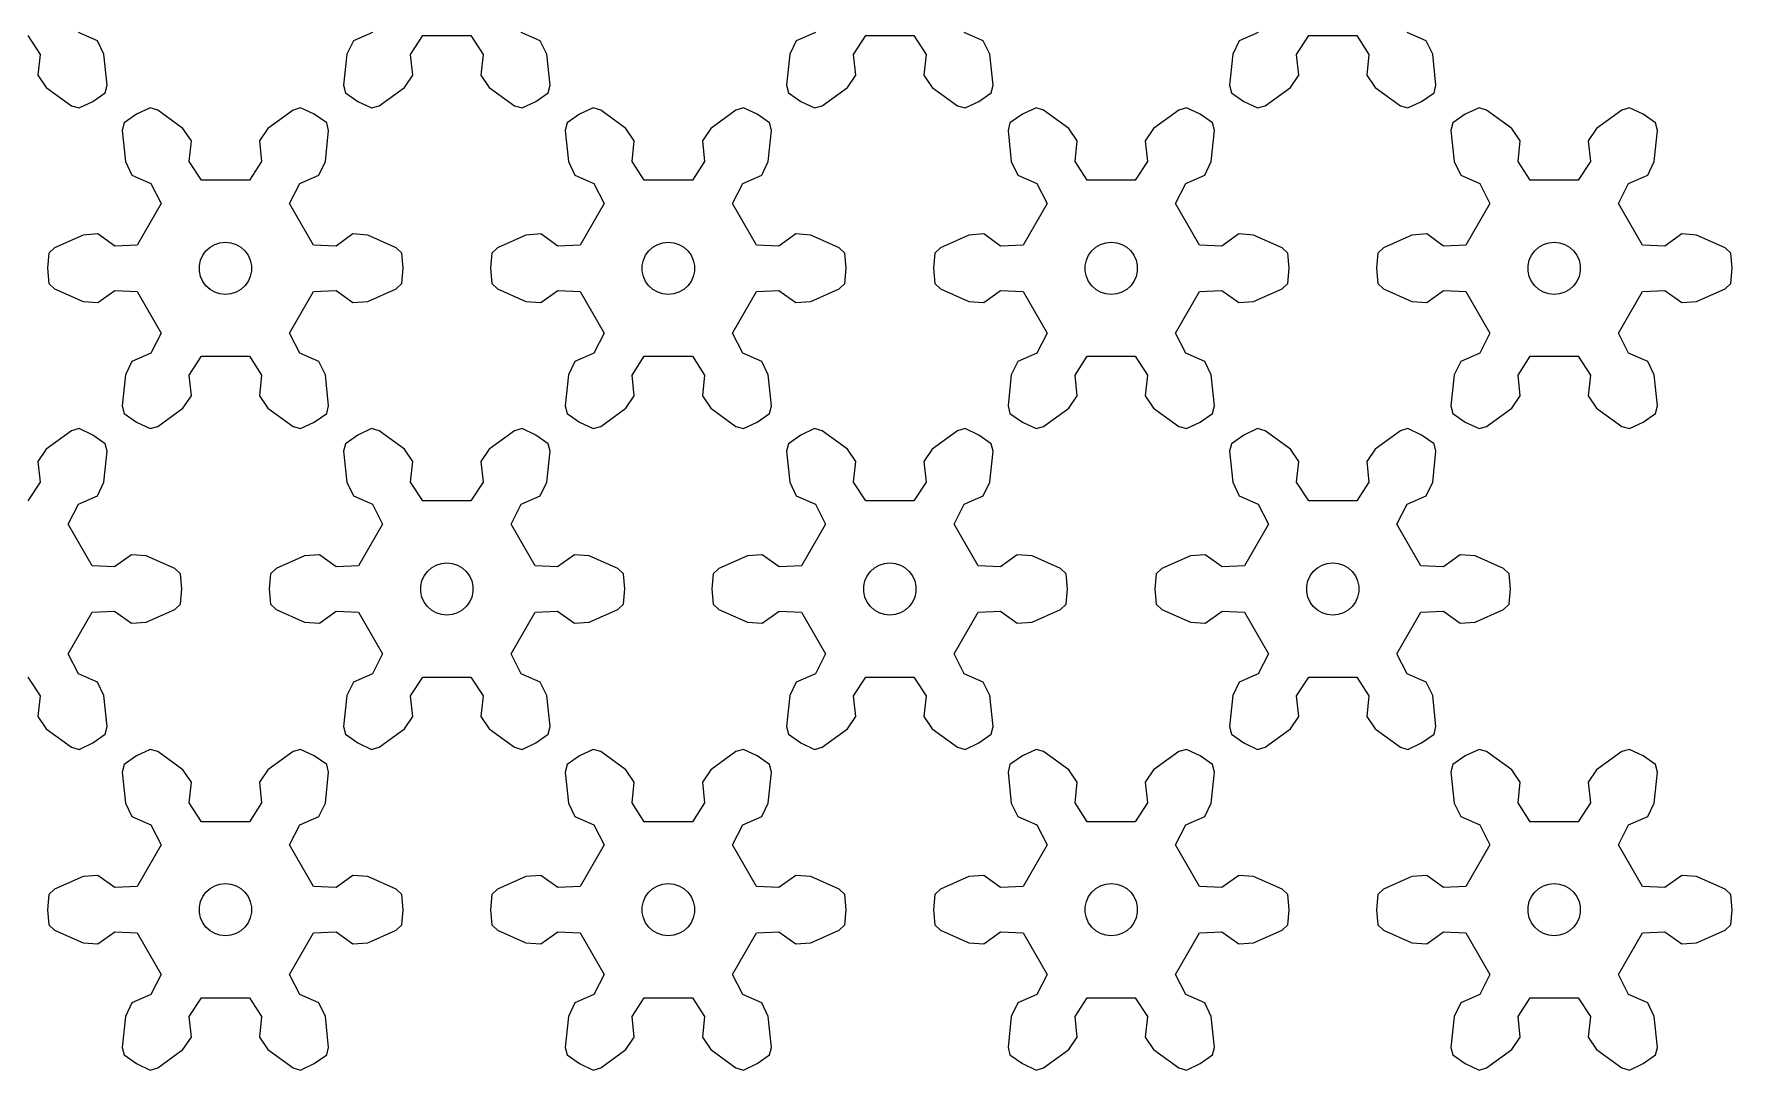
# Model space of a CAD drawing. Extents: x 0 to 198, y 0 to 239.
# Drawn here: x 100.7 to 198, y 0 to 59.4 of the extents above; entities that cross this region are included whole.
import ezdxf

# ---------------------------------------------------------------- set-up
doc = ezdxf.new("R2010")
doc.units = 0

msp = doc.modelspace()

# ---------------------------------------------------------------- linework, layer by layer
for p, q in [((104.342, 58.969), (103.252, 59.455)), ((120.095, 59.455), (119.005, 58.969)), ((129.713, 58.969), (128.624, 59.455)), ((145.467, 59.455), (144.377, 58.969)), ((155.085, 58.969), (153.995, 59.455)), ((170.838, 59.455), (169.749, 58.969)), ((180.457, 58.969), (179.367, 59.455)), ((100.363, 59.269), (101.061, 58.191)), ((104.715, 58.202), (104.342, 58.969)), ((119.005, 58.969), (118.632, 58.202)), ((122.285, 58.191), (122.983, 59.269)), ((122.983, 59.269), (125.735, 59.269)), ((125.735, 59.269), (126.433, 58.191)), ((130.087, 58.202), (129.713, 58.969)), ((144.377, 58.969), (144.004, 58.202)), ((147.657, 58.191), (148.355, 59.269)), ((148.355, 59.269), (151.107, 59.269)), ((151.107, 59.269), (151.805, 58.191)), ((155.458, 58.202), (155.085, 58.969)), ((169.749, 58.969), (169.375, 58.202)), ((173.029, 58.191), (173.727, 59.269)), ((173.727, 59.269), (176.479, 59.269)), ((176.479, 59.269), (177.177, 58.191)), ((180.83, 58.202), (180.457, 58.969)), ((101.061, 58.191), (100.938, 57.004)), ((104.9, 56.426), (104.715, 58.202)), ((118.632, 58.202), (118.447, 56.426)), ((122.409, 57.004), (122.285, 58.191)), ((126.433, 58.191), (126.309, 57.004)), ((130.271, 56.426), (130.087, 58.202)), ((144.004, 58.202), (143.819, 56.426)), ((147.781, 57.004), (147.657, 58.191)), ((151.805, 58.191), (151.681, 57.004)), ((155.643, 56.426), (155.458, 58.202)), ((169.375, 58.202), (169.191, 56.426)), ((173.153, 57.004), (173.029, 58.191)), ((177.177, 58.191), (177.053, 57.004)), ((181.015, 56.426), (180.83, 58.202)), ((100.938, 57.004), (101.415, 56.297)), ((104.79, 55.988), (104.9, 56.426)), ((118.447, 56.426), (118.556, 55.988)), ((121.931, 56.297), (122.409, 57.004)), ((126.309, 57.004), (126.787, 56.297)), ((130.162, 55.988), (130.271, 56.426)), ((143.819, 56.426), (143.928, 55.988)), ((147.303, 56.297), (147.781, 57.004)), ((151.681, 57.004), (152.159, 56.297)), ((155.534, 55.988), (155.643, 56.426)), ((169.191, 56.426), (169.3, 55.988)), ((172.675, 56.297), (173.153, 57.004)), ((177.053, 57.004), (177.531, 56.297)), ((180.906, 55.988), (181.015, 56.426)), ((101.415, 56.297), (102.861, 55.249)), ((103.295, 55.125), (104.08, 55.491)), ((104.08, 55.491), (104.79, 55.988)), ((118.556, 55.988), (119.266, 55.491)), ((119.266, 55.491), (120.051, 55.125)), ((120.485, 55.249), (121.931, 56.297)), ((126.787, 56.297), (128.233, 55.249)), ((128.667, 55.125), (129.452, 55.491)), ((129.452, 55.491), (130.162, 55.988)), ((143.928, 55.988), (144.638, 55.491)), ((144.638, 55.491), (145.423, 55.125)), ((145.857, 55.249), (147.303, 56.297)), ((152.159, 56.297), (153.605, 55.249)), ((154.039, 55.125), (154.824, 55.491)), ((154.824, 55.491), (155.534, 55.988)), ((169.3, 55.988), (170.01, 55.491)), ((170.01, 55.491), (170.795, 55.125)), ((171.229, 55.249), (172.675, 56.297)), ((177.531, 56.297), (178.977, 55.249)), ((179.411, 55.125), (180.196, 55.491)), ((180.196, 55.491), (180.906, 55.988)), ((102.861, 55.249), (103.295, 55.125)), ((106.58, 54.758), (105.871, 54.261)), ((107.366, 55.125), (106.58, 54.758)), ((107.8, 55.001), (107.366, 55.125)), ((109.245, 53.952), (107.8, 55.001)), ((115.547, 55.001), (114.101, 53.952)), ((115.981, 55.125), (115.547, 55.001)), ((116.766, 54.758), (115.981, 55.125)), ((117.476, 54.261), (116.766, 54.758)), ((120.051, 55.125), (120.485, 55.249)), ((128.233, 55.249), (128.667, 55.125)), ((131.952, 54.758), (131.242, 54.261)), ((132.737, 55.125), (131.952, 54.758)), ((133.171, 55.001), (132.737, 55.125)), ((134.617, 53.952), (133.171, 55.001)), ((140.919, 55.001), (139.473, 53.952)), ((141.353, 55.125), (140.919, 55.001)), ((142.138, 54.758), (141.353, 55.125)), ((142.848, 54.261), (142.138, 54.758)), ((145.423, 55.125), (145.857, 55.249)), ((153.605, 55.249), (154.039, 55.125)), ((157.324, 54.758), (156.614, 54.261)), ((158.109, 55.125), (157.324, 54.758)), ((158.543, 55.001), (158.109, 55.125)), ((159.989, 53.952), (158.543, 55.001)), ((166.291, 55.001), (164.845, 53.952)), ((166.725, 55.125), (166.291, 55.001)), ((167.51, 54.758), (166.725, 55.125)), ((168.22, 54.261), (167.51, 54.758)), ((170.795, 55.125), (171.229, 55.249)), ((178.977, 55.249), (179.411, 55.125)), ((182.696, 54.758), (181.986, 54.261)), ((183.481, 55.125), (182.696, 54.758)), ((183.915, 55.001), (183.481, 55.125)), ((185.361, 53.952), (183.915, 55.001)), ((191.662, 55.001), (190.217, 53.952)), ((192.096, 55.125), (191.662, 55.001)), ((192.882, 54.758), (192.096, 55.125)), ((193.591, 54.261), (192.882, 54.758)), ((105.871, 54.261), (105.761, 53.824)), ((105.761, 53.824), (105.946, 52.047)), ((109.723, 53.246), (109.245, 53.952)), ((114.101, 53.952), (113.623, 53.246)), ((117.401, 52.047), (117.586, 53.824)), ((117.586, 53.824), (117.476, 54.261)), ((131.242, 54.261), (131.133, 53.824)), ((131.133, 53.824), (131.318, 52.047)), ((135.095, 53.246), (134.617, 53.952)), ((139.473, 53.952), (138.995, 53.246)), ((142.772, 52.047), (142.957, 53.824)), ((142.957, 53.824), (142.848, 54.261)), ((156.614, 54.261), (156.505, 53.824)), ((156.505, 53.824), (156.689, 52.047)), ((160.467, 53.246), (159.989, 53.952)), ((164.845, 53.952), (164.367, 53.246)), ((168.144, 52.047), (168.329, 53.824)), ((168.329, 53.824), (168.22, 54.261)), ((181.986, 54.261), (181.876, 53.824)), ((181.876, 53.824), (182.061, 52.047)), ((185.839, 53.246), (185.361, 53.952)), ((190.217, 53.952), (189.739, 53.246)), ((193.516, 52.047), (193.701, 53.824)), ((193.701, 53.824), (193.591, 54.261)), ((109.599, 52.059), (109.723, 53.246)), ((113.623, 53.246), (113.747, 52.059)), ((134.971, 52.059), (135.095, 53.246)), ((138.995, 53.246), (139.119, 52.059)), ((160.343, 52.059), (160.467, 53.246)), ((164.367, 53.246), (164.491, 52.059)), ((185.715, 52.059), (185.839, 53.246)), ((189.739, 53.246), (189.863, 52.059)), ((105.946, 52.047), (106.319, 51.28)), ((110.298, 50.98), (109.599, 52.059)), ((113.747, 52.059), (113.049, 50.98)), ((117.027, 51.28), (117.401, 52.047)), ((131.318, 52.047), (131.691, 51.28)), ((135.669, 50.98), (134.971, 52.059)), ((139.119, 52.059), (138.421, 50.98)), ((142.399, 51.28), (142.772, 52.047)), ((156.689, 52.047), (157.063, 51.28)), ((161.041, 50.98), (160.343, 52.059)), ((164.491, 52.059), (163.793, 50.98)), ((167.771, 51.28), (168.144, 52.047)), ((182.061, 52.047), (182.434, 51.28)), ((186.413, 50.98), (185.715, 52.059)), ((189.863, 52.059), (189.164, 50.98)), ((193.143, 51.28), (193.516, 52.047)), ((106.319, 51.28), (107.409, 50.794)), ((107.409, 50.794), (107.994, 49.65)), ((113.049, 50.98), (110.298, 50.98)), ((115.353, 49.65), (115.938, 50.794)), ((115.938, 50.794), (117.027, 51.28)), ((131.691, 51.28), (132.781, 50.794)), ((132.781, 50.794), (133.366, 49.65)), ((138.421, 50.98), (135.669, 50.98)), ((140.725, 49.65), (141.309, 50.794)), ((141.309, 50.794), (142.399, 51.28)), ((157.063, 51.28), (158.153, 50.794)), ((158.153, 50.794), (158.737, 49.65)), ((163.793, 50.98), (161.041, 50.98)), ((166.096, 49.65), (166.681, 50.794)), ((166.681, 50.794), (167.771, 51.28)), ((182.434, 51.28), (183.524, 50.794)), ((183.524, 50.794), (184.109, 49.65)), ((189.164, 50.98), (186.413, 50.98)), ((191.468, 49.65), (192.053, 50.794)), ((192.053, 50.794), (193.143, 51.28)), ((107.994, 49.65), (106.618, 47.267)), ((116.728, 47.267), (115.353, 49.65)), ((133.366, 49.65), (131.99, 47.267)), ((142.1, 47.267), (140.725, 49.65)), ((158.737, 49.65), (157.362, 47.267)), ((167.472, 47.267), (166.096, 49.65)), ((184.109, 49.65), (182.734, 47.267)), ((192.844, 47.267), (191.468, 49.65)), ((103.518, 47.842), (101.887, 47.114)), ((104.369, 47.902), (103.518, 47.842)), ((105.335, 47.202), (104.369, 47.902)), ((118.978, 47.902), (118.011, 47.202)), ((119.829, 47.842), (118.978, 47.902)), ((121.459, 47.114), (119.829, 47.842)), ((128.89, 47.842), (127.259, 47.114)), ((129.741, 47.902), (128.89, 47.842)), ((130.707, 47.202), (129.741, 47.902)), ((144.35, 47.902), (143.383, 47.202)), ((145.2, 47.842), (144.35, 47.902)), ((146.831, 47.114), (145.2, 47.842)), ((154.262, 47.842), (152.631, 47.114)), ((155.112, 47.902), (154.262, 47.842)), ((156.079, 47.202), (155.112, 47.902)), ((169.721, 47.902), (168.755, 47.202)), ((170.572, 47.842), (169.721, 47.902)), ((172.203, 47.114), (170.572, 47.842)), ((179.633, 47.842), (178.003, 47.114)), ((180.484, 47.902), (179.633, 47.842)), ((181.451, 47.202), (180.484, 47.902)), ((195.093, 47.902), (194.127, 47.202)), ((195.944, 47.842), (195.093, 47.902)), ((197.575, 47.114), (195.944, 47.842)), ((101.563, 46.8), (101.487, 45.937)), ((101.887, 47.114), (101.563, 46.8)), ((106.618, 47.267), (105.335, 47.202)), ((110.374, 46.687), (110.559, 46.941)), ((110.559, 46.941), (110.792, 47.151)), ((110.792, 47.151), (111.063, 47.307)), ((111.063, 47.307), (111.361, 47.404)), ((111.361, 47.404), (111.673, 47.437)), ((111.673, 47.437), (111.985, 47.404)), ((111.985, 47.404), (112.283, 47.307)), ((112.283, 47.307), (112.555, 47.151)), ((112.555, 47.151), (112.788, 46.941)), ((112.788, 46.941), (112.972, 46.687)), ((118.011, 47.202), (116.728, 47.267)), ((121.784, 46.8), (121.459, 47.114)), ((121.859, 45.937), (121.784, 46.8)), ((126.935, 46.8), (126.859, 45.937)), ((127.259, 47.114), (126.935, 46.8)), ((131.99, 47.267), (130.707, 47.202)), ((135.746, 46.687), (135.93, 46.941)), ((135.93, 46.941), (136.163, 47.151)), ((136.163, 47.151), (136.435, 47.307)), ((136.435, 47.307), (136.733, 47.404)), ((136.733, 47.404), (137.045, 47.437)), ((137.045, 47.437), (137.357, 47.404)), ((137.357, 47.404), (137.655, 47.307)), ((137.655, 47.307), (137.927, 47.151)), ((137.927, 47.151), (138.16, 46.941)), ((138.16, 46.941), (138.344, 46.687)), ((143.383, 47.202), (142.1, 47.267)), ((147.155, 46.8), (146.831, 47.114)), ((147.231, 45.937), (147.155, 46.8)), ((152.307, 46.8), (152.231, 45.937)), ((152.631, 47.114), (152.307, 46.8)), ((157.362, 47.267), (156.079, 47.202)), ((161.118, 46.687), (161.302, 46.941)), ((161.302, 46.941), (161.535, 47.151)), ((161.535, 47.151), (161.807, 47.307)), ((161.807, 47.307), (162.105, 47.404)), ((162.105, 47.404), (162.417, 47.437)), ((162.417, 47.437), (162.729, 47.404)), ((162.729, 47.404), (163.027, 47.307)), ((163.027, 47.307), (163.299, 47.151)), ((163.299, 47.151), (163.532, 46.941)), ((163.532, 46.941), (163.716, 46.687)), ((168.755, 47.202), (167.472, 47.267)), ((172.527, 46.8), (172.203, 47.114)), ((172.603, 45.937), (172.527, 46.8)), ((177.678, 46.8), (177.603, 45.937)), ((178.003, 47.114), (177.678, 46.8)), ((182.734, 47.267), (181.451, 47.202)), ((186.49, 46.687), (186.674, 46.941)), ((186.674, 46.941), (186.907, 47.151)), ((186.907, 47.151), (187.179, 47.307)), ((187.179, 47.307), (187.477, 47.404)), ((187.477, 47.404), (187.789, 47.437)), ((187.789, 47.437), (188.101, 47.404)), ((188.101, 47.404), (188.399, 47.307)), ((188.399, 47.307), (188.67, 47.151)), ((188.67, 47.151), (188.903, 46.941)), ((188.903, 46.941), (189.088, 46.687)), ((194.127, 47.202), (192.844, 47.267)), ((197.899, 46.8), (197.575, 47.114)), ((197.975, 45.937), (197.899, 46.8)), ((101.487, 45.937), (101.563, 45.074)), ((110.181, 46.094), (110.247, 46.401)), ((110.181, 45.78), (110.181, 46.094)), ((110.247, 45.474), (110.181, 45.78)), ((110.247, 46.401), (110.374, 46.687)), ((112.972, 46.687), (113.1, 46.401)), ((113.1, 46.401), (113.165, 46.094)), ((113.165, 45.78), (113.1, 45.474)), ((113.165, 46.094), (113.165, 45.78)), ((121.784, 45.074), (121.859, 45.937)), ((126.859, 45.937), (126.935, 45.074)), ((135.553, 46.094), (135.618, 46.401)), ((135.553, 45.78), (135.553, 46.094)), ((135.618, 45.474), (135.553, 45.78)), ((135.618, 46.401), (135.746, 46.687)), ((138.344, 46.687), (138.472, 46.401)), ((138.472, 46.401), (138.537, 46.094)), ((138.537, 45.78), (138.472, 45.474)), ((138.537, 46.094), (138.537, 45.78)), ((147.155, 45.074), (147.231, 45.937)), ((152.231, 45.937), (152.307, 45.074)), ((160.925, 46.094), (160.99, 46.401)), ((160.925, 45.78), (160.925, 46.094)), ((160.99, 45.474), (160.925, 45.78)), ((160.99, 46.401), (161.118, 46.687)), ((163.716, 46.687), (163.843, 46.401)), ((163.843, 46.401), (163.909, 46.094)), ((163.909, 45.78), (163.843, 45.474)), ((163.909, 46.094), (163.909, 45.78)), ((172.527, 45.074), (172.603, 45.937)), ((177.603, 45.937), (177.678, 45.074)), ((186.297, 46.094), (186.362, 46.401)), ((186.297, 45.78), (186.297, 46.094)), ((186.362, 45.474), (186.297, 45.78)), ((186.362, 46.401), (186.49, 46.687)), ((189.088, 46.687), (189.215, 46.401)), ((189.215, 46.401), (189.281, 46.094)), ((189.281, 45.78), (189.215, 45.474)), ((189.281, 46.094), (189.281, 45.78)), ((197.899, 45.074), (197.975, 45.937)), ((101.563, 45.074), (101.887, 44.76)), ((101.887, 44.76), (103.518, 44.032)), ((110.374, 45.187), (110.247, 45.474)), ((110.559, 44.933), (110.374, 45.187)), ((110.792, 44.724), (110.559, 44.933)), ((112.788, 44.933), (112.555, 44.724)), ((112.972, 45.187), (112.788, 44.933)), ((113.1, 45.474), (112.972, 45.187)), ((119.829, 44.032), (121.459, 44.76)), ((121.459, 44.76), (121.784, 45.074)), ((126.935, 45.074), (127.259, 44.76)), ((127.259, 44.76), (128.89, 44.032)), ((135.746, 45.187), (135.618, 45.474)), ((135.93, 44.933), (135.746, 45.187)), ((136.163, 44.724), (135.93, 44.933)), ((138.16, 44.933), (137.927, 44.724)), ((138.344, 45.187), (138.16, 44.933)), ((138.472, 45.474), (138.344, 45.187)), ((145.2, 44.032), (146.831, 44.76)), ((146.831, 44.76), (147.155, 45.074)), ((152.307, 45.074), (152.631, 44.76)), ((152.631, 44.76), (154.262, 44.032)), ((161.118, 45.187), (160.99, 45.474)), ((161.302, 44.933), (161.118, 45.187)), ((161.535, 44.724), (161.302, 44.933)), ((163.532, 44.933), (163.299, 44.724)), ((163.716, 45.187), (163.532, 44.933)), ((163.843, 45.474), (163.716, 45.187)), ((170.572, 44.032), (172.203, 44.76)), ((172.203, 44.76), (172.527, 45.074)), ((177.678, 45.074), (178.003, 44.76)), ((178.003, 44.76), (179.633, 44.032)), ((186.49, 45.187), (186.362, 45.474)), ((186.674, 44.933), (186.49, 45.187)), ((186.907, 44.724), (186.674, 44.933)), ((188.903, 44.933), (188.67, 44.724)), ((189.088, 45.187), (188.903, 44.933)), ((189.215, 45.474), (189.088, 45.187)), ((195.944, 44.032), (197.575, 44.76)), ((197.575, 44.76), (197.899, 45.074)), ((103.518, 44.032), (104.369, 43.972)), ((104.369, 43.972), (105.335, 44.672)), ((105.335, 44.672), (106.618, 44.607)), ((106.618, 44.607), (107.994, 42.224)), ((111.063, 44.567), (110.792, 44.724)), ((111.361, 44.47), (111.063, 44.567)), ((111.673, 44.437), (111.361, 44.47)), ((111.985, 44.47), (111.673, 44.437)), ((112.283, 44.567), (111.985, 44.47)), ((112.555, 44.724), (112.283, 44.567)), ((115.353, 42.224), (116.728, 44.607)), ((116.728, 44.607), (118.011, 44.672)), ((118.011, 44.672), (118.978, 43.972)), ((118.978, 43.972), (119.829, 44.032)), ((128.89, 44.032), (129.741, 43.972)), ((129.741, 43.972), (130.707, 44.672)), ((130.707, 44.672), (131.99, 44.607)), ((131.99, 44.607), (133.366, 42.224)), ((136.435, 44.567), (136.163, 44.724)), ((136.733, 44.47), (136.435, 44.567)), ((137.045, 44.437), (136.733, 44.47)), ((137.357, 44.47), (137.045, 44.437)), ((137.655, 44.567), (137.357, 44.47)), ((137.927, 44.724), (137.655, 44.567)), ((140.725, 42.224), (142.1, 44.607)), ((142.1, 44.607), (143.383, 44.672)), ((143.383, 44.672), (144.35, 43.972)), ((144.35, 43.972), (145.2, 44.032)), ((154.262, 44.032), (155.112, 43.972)), ((155.112, 43.972), (156.079, 44.672)), ((156.079, 44.672), (157.362, 44.607)), ((157.362, 44.607), (158.737, 42.224)), ((161.807, 44.567), (161.535, 44.724)), ((162.105, 44.47), (161.807, 44.567)), ((162.417, 44.437), (162.105, 44.47)), ((162.729, 44.47), (162.417, 44.437)), ((163.027, 44.567), (162.729, 44.47)), ((163.299, 44.724), (163.027, 44.567)), ((166.096, 42.224), (167.472, 44.607)), ((167.472, 44.607), (168.755, 44.672)), ((168.755, 44.672), (169.721, 43.972)), ((169.721, 43.972), (170.572, 44.032)), ((179.633, 44.032), (180.484, 43.972)), ((180.484, 43.972), (181.451, 44.672)), ((181.451, 44.672), (182.734, 44.607)), ((182.734, 44.607), (184.109, 42.224)), ((187.179, 44.567), (186.907, 44.724)), ((187.477, 44.47), (187.179, 44.567)), ((187.789, 44.437), (187.477, 44.47)), ((188.101, 44.47), (187.789, 44.437)), ((188.399, 44.567), (188.101, 44.47)), ((188.67, 44.724), (188.399, 44.567)), ((191.468, 42.224), (192.844, 44.607)), ((192.844, 44.607), (194.127, 44.672)), ((194.127, 44.672), (195.093, 43.972)), ((195.093, 43.972), (195.944, 44.032)), ((107.994, 42.224), (107.409, 41.081)), ((115.938, 41.081), (115.353, 42.224)), ((133.366, 42.224), (132.781, 41.081)), ((141.309, 41.081), (140.725, 42.224)), ((158.737, 42.224), (158.153, 41.081)), ((166.681, 41.081), (166.096, 42.224)), ((184.109, 42.224), (183.524, 41.081)), ((192.053, 41.081), (191.468, 42.224)), ((107.409, 41.081), (106.319, 40.594)), ((109.599, 39.816), (110.298, 40.894)), ((110.298, 40.894), (113.049, 40.894)), ((113.049, 40.894), (113.747, 39.816)), ((117.027, 40.594), (115.938, 41.081)), ((132.781, 41.081), (131.691, 40.594)), ((134.971, 39.816), (135.669, 40.894)), ((135.669, 40.894), (138.421, 40.894)), ((138.421, 40.894), (139.119, 39.816)), ((142.399, 40.594), (141.309, 41.081)), ((158.153, 41.081), (157.063, 40.594)), ((160.343, 39.816), (161.041, 40.894)), ((161.041, 40.894), (163.793, 40.894)), ((163.793, 40.894), (164.491, 39.816)), ((167.771, 40.594), (166.681, 41.081)), ((183.524, 41.081), (182.434, 40.594)), ((185.715, 39.816), (186.413, 40.894)), ((186.413, 40.894), (189.164, 40.894)), ((189.164, 40.894), (189.863, 39.816)), ((193.143, 40.594), (192.053, 41.081)), ((106.319, 40.594), (105.946, 39.827)), ((117.401, 39.827), (117.027, 40.594)), ((131.691, 40.594), (131.318, 39.827)), ((142.772, 39.827), (142.399, 40.594)), ((157.063, 40.594), (156.689, 39.827)), ((168.144, 39.827), (167.771, 40.594)), ((182.434, 40.594), (182.061, 39.827)), ((193.516, 39.827), (193.143, 40.594)), ((105.946, 39.827), (105.761, 38.051)), ((109.723, 38.629), (109.599, 39.816)), ((113.747, 39.816), (113.623, 38.629)), ((117.586, 38.051), (117.401, 39.827)), ((131.318, 39.827), (131.133, 38.051)), ((135.095, 38.629), (134.971, 39.816)), ((139.119, 39.816), (138.995, 38.629)), ((142.957, 38.051), (142.772, 39.827)), ((156.689, 39.827), (156.505, 38.051)), ((160.467, 38.629), (160.343, 39.816)), ((164.491, 39.816), (164.367, 38.629)), ((168.329, 38.051), (168.144, 39.827)), ((182.061, 39.827), (181.876, 38.051)), ((185.839, 38.629), (185.715, 39.816)), ((189.863, 39.816), (189.739, 38.629)), ((193.701, 38.051), (193.516, 39.827)), ((105.761, 38.051), (105.871, 37.613)), ((109.245, 37.922), (109.723, 38.629)), ((113.623, 38.629), (114.101, 37.922)), ((117.476, 37.613), (117.586, 38.051)), ((131.133, 38.051), (131.242, 37.613)), ((134.617, 37.922), (135.095, 38.629)), ((138.995, 38.629), (139.473, 37.922)), ((142.848, 37.613), (142.957, 38.051)), ((156.505, 38.051), (156.614, 37.613)), ((159.989, 37.922), (160.467, 38.629)), ((164.367, 38.629), (164.845, 37.922)), ((168.22, 37.613), (168.329, 38.051)), ((181.876, 38.051), (181.986, 37.613)), ((185.361, 37.922), (185.839, 38.629)), ((189.739, 38.629), (190.217, 37.922)), ((193.591, 37.613), (193.701, 38.051)), ((105.871, 37.613), (106.58, 37.116)), ((106.58, 37.116), (107.366, 36.75)), ((107.8, 36.874), (109.245, 37.922)), ((114.101, 37.922), (115.547, 36.874)), ((115.981, 36.75), (116.766, 37.116)), ((116.766, 37.116), (117.476, 37.613)), ((131.242, 37.613), (131.952, 37.116)), ((131.952, 37.116), (132.737, 36.75)), ((133.171, 36.874), (134.617, 37.922)), ((139.473, 37.922), (140.919, 36.874)), ((141.353, 36.75), (142.138, 37.116)), ((142.138, 37.116), (142.848, 37.613)), ((156.614, 37.613), (157.324, 37.116)), ((157.324, 37.116), (158.109, 36.75)), ((158.543, 36.874), (159.989, 37.922)), ((164.845, 37.922), (166.291, 36.874)), ((166.725, 36.75), (167.51, 37.116)), ((167.51, 37.116), (168.22, 37.613)), ((181.986, 37.613), (182.696, 37.116)), ((182.696, 37.116), (183.481, 36.75)), ((183.915, 36.874), (185.361, 37.922)), ((190.217, 37.922), (191.662, 36.874)), ((192.096, 36.75), (192.882, 37.116)), ((192.882, 37.116), (193.591, 37.613)), ((102.861, 36.626), (101.415, 35.578)), ((103.295, 36.75), (102.861, 36.626)), ((104.08, 36.384), (103.295, 36.75)), ((104.79, 35.887), (104.08, 36.384)), ((107.366, 36.75), (107.8, 36.874)), ((115.547, 36.874), (115.981, 36.75)), ((119.266, 36.384), (118.556, 35.887)), ((120.051, 36.75), (119.266, 36.384)), ((120.485, 36.626), (120.051, 36.75)), ((121.931, 35.578), (120.485, 36.626)), ((128.233, 36.626), (126.787, 35.578)), ((128.667, 36.75), (128.233, 36.626)), ((129.452, 36.384), (128.667, 36.75)), ((130.162, 35.887), (129.452, 36.384)), ((132.737, 36.75), (133.171, 36.874)), ((140.919, 36.874), (141.353, 36.75)), ((144.638, 36.384), (143.928, 35.887)), ((145.423, 36.75), (144.638, 36.384)), ((145.857, 36.626), (145.423, 36.75)), ((147.303, 35.578), (145.857, 36.626)), ((153.605, 36.626), (152.159, 35.578)), ((154.039, 36.75), (153.605, 36.626)), ((154.824, 36.384), (154.039, 36.75)), ((155.534, 35.887), (154.824, 36.384)), ((158.109, 36.75), (158.543, 36.874)), ((166.291, 36.874), (166.725, 36.75)), ((170.01, 36.384), (169.3, 35.887)), ((170.795, 36.75), (170.01, 36.384)), ((171.229, 36.626), (170.795, 36.75)), ((172.675, 35.578), (171.229, 36.626)), ((178.977, 36.626), (177.531, 35.578)), ((179.411, 36.75), (178.977, 36.626)), ((180.196, 36.384), (179.411, 36.75)), ((180.906, 35.887), (180.196, 36.384)), ((183.481, 36.75), (183.915, 36.874)), ((191.662, 36.874), (192.096, 36.75)), ((101.415, 35.578), (100.938, 34.871)), ((104.715, 33.673), (104.9, 35.449)), ((104.9, 35.449), (104.79, 35.887)), ((118.556, 35.887), (118.447, 35.449)), ((118.447, 35.449), (118.632, 33.673)), ((122.409, 34.871), (121.931, 35.578)), ((126.787, 35.578), (126.309, 34.871)), ((130.087, 33.673), (130.271, 35.449)), ((130.271, 35.449), (130.162, 35.887)), ((143.928, 35.887), (143.819, 35.449)), ((143.819, 35.449), (144.004, 33.673)), ((147.781, 34.871), (147.303, 35.578)), ((152.159, 35.578), (151.681, 34.871)), ((155.458, 33.673), (155.643, 35.449)), ((155.643, 35.449), (155.534, 35.887)), ((169.3, 35.887), (169.191, 35.449)), ((169.191, 35.449), (169.375, 33.673)), ((173.153, 34.871), (172.675, 35.578)), ((177.531, 35.578), (177.053, 34.871)), ((180.83, 33.673), (181.015, 35.449)), ((181.015, 35.449), (180.906, 35.887)), ((100.938, 34.871), (101.061, 33.684)), ((122.285, 33.684), (122.409, 34.871)), ((126.309, 34.871), (126.433, 33.684)), ((147.657, 33.684), (147.781, 34.871)), ((151.681, 34.871), (151.805, 33.684)), ((173.029, 33.684), (173.153, 34.871)), ((177.053, 34.871), (177.177, 33.684)), ((101.061, 33.684), (100.363, 32.605)), ((104.342, 32.906), (104.715, 33.673)), ((118.632, 33.673), (119.005, 32.906)), ((122.983, 32.605), (122.285, 33.684)), ((126.433, 33.684), (125.735, 32.605)), ((129.713, 32.906), (130.087, 33.673)), ((144.004, 33.673), (144.377, 32.906)), ((148.355, 32.605), (147.657, 33.684)), ((151.805, 33.684), (151.107, 32.605)), ((155.085, 32.906), (155.458, 33.673)), ((169.375, 33.673), (169.749, 32.906)), ((173.727, 32.605), (173.029, 33.684)), ((177.177, 33.684), (176.479, 32.605)), ((180.457, 32.906), (180.83, 33.673)), ((102.667, 31.275), (103.252, 32.419)), ((103.252, 32.419), (104.342, 32.906)), ((119.005, 32.906), (120.095, 32.419)), ((120.095, 32.419), (120.68, 31.275)), ((125.735, 32.605), (122.983, 32.605)), ((128.039, 31.275), (128.624, 32.419)), ((128.624, 32.419), (129.713, 32.906)), ((144.377, 32.906), (145.467, 32.419)), ((145.467, 32.419), (146.052, 31.275)), ((151.107, 32.605), (148.355, 32.605)), ((153.41, 31.275), (153.995, 32.419)), ((153.995, 32.419), (155.085, 32.906)), ((169.749, 32.906), (170.838, 32.419)), ((170.838, 32.419), (171.423, 31.275)), ((176.479, 32.605), (173.727, 32.605)), ((178.782, 31.275), (179.367, 32.419)), ((179.367, 32.419), (180.457, 32.906)), ((104.043, 28.892), (102.667, 31.275)), ((120.68, 31.275), (119.304, 28.892)), ((129.414, 28.892), (128.039, 31.275)), ((146.052, 31.275), (144.676, 28.892)), ((154.786, 28.892), (153.41, 31.275)), ((171.423, 31.275), (170.048, 28.892)), ((180.158, 28.892), (178.782, 31.275)), ((106.292, 29.528), (105.326, 28.827)), ((107.143, 29.467), (106.292, 29.528)), ((108.773, 28.739), (107.143, 29.467)), ((116.204, 29.467), (114.573, 28.739)), ((117.055, 29.528), (116.204, 29.467)), ((118.021, 28.827), (117.055, 29.528)), ((131.664, 29.528), (130.697, 28.827)), ((132.514, 29.467), (131.664, 29.528)), ((134.145, 28.739), (132.514, 29.467)), ((141.576, 29.467), (139.945, 28.739)), ((142.427, 29.528), (141.576, 29.467)), ((143.393, 28.827), (142.427, 29.528)), ((157.035, 29.528), (156.069, 28.827)), ((157.886, 29.467), (157.035, 29.528)), ((159.517, 28.739), (157.886, 29.467)), ((166.948, 29.467), (165.317, 28.739)), ((167.798, 29.528), (166.948, 29.467)), ((168.765, 28.827), (167.798, 29.528)), ((182.407, 29.528), (181.441, 28.827)), ((183.258, 29.467), (182.407, 29.528)), ((184.889, 28.739), (183.258, 29.467)), ((105.326, 28.827), (104.043, 28.892)), ((109.098, 28.425), (108.773, 28.739)), ((109.173, 27.562), (109.098, 28.425)), ((114.249, 28.425), (114.173, 27.562)), ((114.573, 28.739), (114.249, 28.425)), ((119.304, 28.892), (118.021, 28.827)), ((122.933, 28.026), (123.06, 28.312)), ((123.06, 28.312), (123.244, 28.566)), ((123.244, 28.566), (123.477, 28.776)), ((123.477, 28.776), (123.749, 28.933)), ((123.749, 28.933), (124.047, 29.03)), ((124.047, 29.03), (124.359, 29.062)), ((124.359, 29.062), (124.671, 29.03)), ((124.671, 29.03), (124.969, 28.933)), ((124.969, 28.933), (125.241, 28.776)), ((125.241, 28.776), (125.474, 28.566)), ((125.474, 28.566), (125.658, 28.312)), ((125.658, 28.312), (125.786, 28.026)), ((130.697, 28.827), (129.414, 28.892)), ((134.47, 28.425), (134.145, 28.739)), ((134.545, 27.562), (134.47, 28.425)), ((139.621, 28.425), (139.545, 27.562)), ((139.945, 28.739), (139.621, 28.425)), ((144.676, 28.892), (143.393, 28.827)), ((148.304, 28.026), (148.432, 28.312)), ((148.432, 28.312), (148.616, 28.566)), ((148.616, 28.566), (148.849, 28.776)), ((148.849, 28.776), (149.121, 28.933)), ((149.121, 28.933), (149.419, 29.03)), ((149.419, 29.03), (149.731, 29.062)), ((149.731, 29.062), (150.043, 29.03)), ((150.043, 29.03), (150.341, 28.933)), ((150.341, 28.933), (150.613, 28.776)), ((150.613, 28.776), (150.846, 28.566)), ((150.846, 28.566), (151.03, 28.312)), ((151.03, 28.312), (151.158, 28.026)), ((156.069, 28.827), (154.786, 28.892)), ((159.841, 28.425), (159.517, 28.739)), ((159.917, 27.562), (159.841, 28.425)), ((164.992, 28.425), (164.917, 27.562)), ((165.317, 28.739), (164.992, 28.425)), ((170.048, 28.892), (168.765, 28.827)), ((173.676, 28.026), (173.804, 28.312)), ((173.804, 28.312), (173.988, 28.566)), ((173.988, 28.566), (174.221, 28.776)), ((174.221, 28.776), (174.493, 28.933)), ((174.493, 28.933), (174.791, 29.03)), ((174.791, 29.03), (175.103, 29.062)), ((175.103, 29.062), (175.415, 29.03)), ((175.415, 29.03), (175.713, 28.933)), ((175.713, 28.933), (175.985, 28.776)), ((175.985, 28.776), (176.218, 28.566)), ((176.218, 28.566), (176.402, 28.312)), ((176.402, 28.312), (176.529, 28.026)), ((181.441, 28.827), (180.158, 28.892)), ((185.213, 28.425), (184.889, 28.739)), ((185.289, 27.562), (185.213, 28.425)), ((109.098, 26.699), (109.173, 27.562)), ((114.173, 27.562), (114.249, 26.699)), ((122.867, 27.719), (122.933, 28.026)), ((122.867, 27.406), (122.867, 27.719)), ((122.933, 27.099), (122.867, 27.406)), ((125.786, 28.026), (125.851, 27.719)), ((125.851, 27.406), (125.786, 27.099)), ((125.851, 27.719), (125.851, 27.406)), ((134.47, 26.699), (134.545, 27.562)), ((139.545, 27.562), (139.621, 26.699)), ((148.239, 27.719), (148.304, 28.026)), ((148.239, 27.406), (148.239, 27.719)), ((148.304, 27.099), (148.239, 27.406)), ((151.158, 28.026), (151.223, 27.719)), ((151.223, 27.406), (151.158, 27.099)), ((151.223, 27.719), (151.223, 27.406)), ((159.841, 26.699), (159.917, 27.562)), ((164.917, 27.562), (164.992, 26.699)), ((173.611, 27.719), (173.676, 28.026)), ((173.611, 27.406), (173.611, 27.719)), ((173.676, 27.099), (173.611, 27.406)), ((176.529, 28.026), (176.595, 27.719)), ((176.595, 27.406), (176.529, 27.099)), ((176.595, 27.719), (176.595, 27.406)), ((185.213, 26.699), (185.289, 27.562)), ((104.043, 26.232), (105.326, 26.298)), ((105.326, 26.298), (106.292, 25.597)), ((107.143, 25.657), (108.773, 26.385)), ((108.773, 26.385), (109.098, 26.699)), ((114.249, 26.699), (114.573, 26.385)), ((114.573, 26.385), (116.204, 25.657)), ((117.055, 25.597), (118.021, 26.298)), ((118.021, 26.298), (119.304, 26.232)), ((123.06, 26.812), (122.933, 27.099)), ((123.244, 26.559), (123.06, 26.812)), ((123.477, 26.349), (123.244, 26.559)), ((123.749, 26.192), (123.477, 26.349)), ((125.241, 26.349), (124.969, 26.192)), ((125.474, 26.559), (125.241, 26.349)), ((125.658, 26.812), (125.474, 26.559)), ((125.786, 27.099), (125.658, 26.812)), ((129.414, 26.232), (130.697, 26.298)), ((130.697, 26.298), (131.664, 25.597)), ((132.514, 25.657), (134.145, 26.385)), ((134.145, 26.385), (134.47, 26.699)), ((139.621, 26.699), (139.945, 26.385)), ((139.945, 26.385), (141.576, 25.657)), ((142.427, 25.597), (143.393, 26.298)), ((143.393, 26.298), (144.676, 26.232)), ((148.432, 26.812), (148.304, 27.099)), ((148.616, 26.559), (148.432, 26.812)), ((148.849, 26.349), (148.616, 26.559)), ((149.121, 26.192), (148.849, 26.349)), ((150.613, 26.349), (150.341, 26.192)), ((150.846, 26.559), (150.613, 26.349)), ((151.03, 26.812), (150.846, 26.559)), ((151.158, 27.099), (151.03, 26.812)), ((154.786, 26.232), (156.069, 26.298)), ((156.069, 26.298), (157.035, 25.597)), ((157.886, 25.657), (159.517, 26.385)), ((159.517, 26.385), (159.841, 26.699)), ((164.992, 26.699), (165.317, 26.385)), ((165.317, 26.385), (166.948, 25.657)), ((167.798, 25.597), (168.765, 26.298)), ((168.765, 26.298), (170.048, 26.232)), ((173.804, 26.812), (173.676, 27.099)), ((173.988, 26.559), (173.804, 26.812)), ((174.221, 26.349), (173.988, 26.559)), ((174.493, 26.192), (174.221, 26.349)), ((175.985, 26.349), (175.713, 26.192)), ((176.218, 26.559), (175.985, 26.349)), ((176.402, 26.812), (176.218, 26.559)), ((176.529, 27.099), (176.402, 26.812)), ((180.158, 26.232), (181.441, 26.298)), ((181.441, 26.298), (182.407, 25.597)), ((183.258, 25.657), (184.889, 26.385)), ((184.889, 26.385), (185.213, 26.699)), ((102.667, 23.849), (104.043, 26.232)), ((106.292, 25.597), (107.143, 25.657)), ((116.204, 25.657), (117.055, 25.597)), ((119.304, 26.232), (120.68, 23.849)), ((124.047, 26.095), (123.749, 26.192)), ((124.359, 26.062), (124.047, 26.095)), ((124.671, 26.095), (124.359, 26.062)), ((124.969, 26.192), (124.671, 26.095)), ((128.039, 23.849), (129.414, 26.232)), ((131.664, 25.597), (132.514, 25.657)), ((141.576, 25.657), (142.427, 25.597)), ((144.676, 26.232), (146.052, 23.849)), ((149.419, 26.095), (149.121, 26.192)), ((149.731, 26.062), (149.419, 26.095)), ((150.043, 26.095), (149.731, 26.062)), ((150.341, 26.192), (150.043, 26.095)), ((153.41, 23.849), (154.786, 26.232)), ((157.035, 25.597), (157.886, 25.657)), ((166.948, 25.657), (167.798, 25.597)), ((170.048, 26.232), (171.423, 23.849)), ((174.791, 26.095), (174.493, 26.192)), ((175.103, 26.062), (174.791, 26.095)), ((175.415, 26.095), (175.103, 26.062)), ((175.713, 26.192), (175.415, 26.095)), ((178.782, 23.849), (180.158, 26.232)), ((182.407, 25.597), (183.258, 25.657)), ((103.252, 22.706), (102.667, 23.849)), ((120.68, 23.849), (120.095, 22.706)), ((128.624, 22.706), (128.039, 23.849)), ((146.052, 23.849), (145.467, 22.706)), ((153.995, 22.706), (153.41, 23.849)), ((171.423, 23.849), (170.838, 22.706)), ((179.367, 22.706), (178.782, 23.849)), ((100.363, 22.519), (101.061, 21.441)), ((104.342, 22.219), (103.252, 22.706)), ((120.095, 22.706), (119.005, 22.219)), ((122.285, 21.441), (122.983, 22.519)), ((122.983, 22.519), (125.735, 22.519)), ((125.735, 22.519), (126.433, 21.441)), ((129.713, 22.219), (128.624, 22.706)), ((145.467, 22.706), (144.377, 22.219)), ((147.657, 21.441), (148.355, 22.519)), ((148.355, 22.519), (151.107, 22.519)), ((151.107, 22.519), (151.805, 21.441)), ((155.085, 22.219), (153.995, 22.706)), ((170.838, 22.706), (169.749, 22.219)), ((173.029, 21.441), (173.727, 22.519)), ((173.727, 22.519), (176.479, 22.519)), ((176.479, 22.519), (177.177, 21.441)), ((180.457, 22.219), (179.367, 22.706)), ((101.061, 21.441), (100.938, 20.254)), ((104.715, 21.452), (104.342, 22.219)), ((104.9, 19.676), (104.715, 21.452)), ((118.632, 21.452), (118.447, 19.676)), ((119.005, 22.219), (118.632, 21.452)), ((122.409, 20.254), (122.285, 21.441)), ((126.433, 21.441), (126.309, 20.254)), ((130.087, 21.452), (129.713, 22.219)), ((130.271, 19.676), (130.087, 21.452)), ((144.004, 21.452), (143.819, 19.676)), ((144.377, 22.219), (144.004, 21.452)), ((147.781, 20.254), (147.657, 21.441)), ((151.805, 21.441), (151.681, 20.254)), ((155.458, 21.452), (155.085, 22.219)), ((155.643, 19.676), (155.458, 21.452)), ((169.375, 21.452), (169.191, 19.676)), ((169.749, 22.219), (169.375, 21.452)), ((173.153, 20.254), (173.029, 21.441)), ((177.177, 21.441), (177.053, 20.254)), ((180.83, 21.452), (180.457, 22.219)), ((181.015, 19.676), (180.83, 21.452)), ((100.938, 20.254), (101.415, 19.547)), ((101.415, 19.547), (102.861, 18.499)), ((104.79, 19.238), (104.9, 19.676)), ((118.447, 19.676), (118.556, 19.238)), ((120.485, 18.499), (121.931, 19.547)), ((121.931, 19.547), (122.409, 20.254)), ((126.309, 20.254), (126.787, 19.547)), ((126.787, 19.547), (128.233, 18.499)), ((130.162, 19.238), (130.271, 19.676)), ((143.819, 19.676), (143.928, 19.238)), ((145.857, 18.499), (147.303, 19.547)), ((147.303, 19.547), (147.781, 20.254)), ((151.681, 20.254), (152.159, 19.547)), ((152.159, 19.547), (153.605, 18.499)), ((155.534, 19.238), (155.643, 19.676)), ((169.191, 19.676), (169.3, 19.238)), ((171.229, 18.499), (172.675, 19.547)), ((172.675, 19.547), (173.153, 20.254)), ((177.053, 20.254), (177.531, 19.547)), ((177.531, 19.547), (178.977, 18.499)), ((180.906, 19.238), (181.015, 19.676)), ((102.861, 18.499), (103.295, 18.375)), ((103.295, 18.375), (104.08, 18.741)), ((104.08, 18.741), (104.79, 19.238)), ((118.556, 19.238), (119.266, 18.741)), ((119.266, 18.741), (120.051, 18.375)), ((120.051, 18.375), (120.485, 18.499)), ((128.233, 18.499), (128.667, 18.375)), ((128.667, 18.375), (129.452, 18.741)), ((129.452, 18.741), (130.162, 19.238)), ((143.928, 19.238), (144.638, 18.741)), ((144.638, 18.741), (145.423, 18.375)), ((145.423, 18.375), (145.857, 18.499)), ((153.605, 18.499), (154.039, 18.375)), ((154.039, 18.375), (154.824, 18.741)), ((154.824, 18.741), (155.534, 19.238)), ((169.3, 19.238), (170.01, 18.741)), ((170.01, 18.741), (170.795, 18.375)), ((170.795, 18.375), (171.229, 18.499)), ((178.977, 18.499), (179.411, 18.375)), ((179.411, 18.375), (180.196, 18.741)), ((180.196, 18.741), (180.906, 19.238)), ((105.871, 17.512), (105.761, 17.074)), ((106.58, 18.009), (105.871, 17.512)), ((107.366, 18.375), (106.58, 18.009)), ((107.8, 18.251), (107.366, 18.375)), ((109.245, 17.203), (107.8, 18.251)), ((115.547, 18.251), (114.101, 17.203)), ((115.981, 18.375), (115.547, 18.251)), ((116.766, 18.009), (115.981, 18.375)), ((117.476, 17.512), (116.766, 18.009)), ((117.586, 17.074), (117.476, 17.512)), ((131.242, 17.512), (131.133, 17.074)), ((131.952, 18.009), (131.242, 17.512)), ((132.737, 18.375), (131.952, 18.009)), ((133.171, 18.251), (132.737, 18.375)), ((134.617, 17.203), (133.171, 18.251)), ((140.919, 18.251), (139.473, 17.203)), ((141.353, 18.375), (140.919, 18.251)), ((142.138, 18.009), (141.353, 18.375)), ((142.848, 17.512), (142.138, 18.009)), ((142.957, 17.074), (142.848, 17.512)), ((156.614, 17.512), (156.505, 17.074)), ((157.324, 18.009), (156.614, 17.512)), ((158.109, 18.375), (157.324, 18.009)), ((158.543, 18.251), (158.109, 18.375)), ((159.989, 17.203), (158.543, 18.251)), ((166.291, 18.251), (164.845, 17.203)), ((166.725, 18.375), (166.291, 18.251)), ((167.51, 18.009), (166.725, 18.375)), ((168.22, 17.512), (167.51, 18.009)), ((168.329, 17.074), (168.22, 17.512)), ((181.986, 17.512), (181.876, 17.074)), ((182.696, 18.009), (181.986, 17.512)), ((183.481, 18.375), (182.696, 18.009)), ((183.915, 18.251), (183.481, 18.375)), ((185.361, 17.203), (183.915, 18.251)), ((191.662, 18.251), (190.217, 17.203)), ((192.096, 18.375), (191.662, 18.251)), ((192.882, 18.009), (192.096, 18.375)), ((193.591, 17.512), (192.882, 18.009)), ((193.701, 17.074), (193.591, 17.512)), ((105.761, 17.074), (105.946, 15.298)), ((109.723, 16.496), (109.245, 17.203)), ((114.101, 17.203), (113.623, 16.496)), ((117.401, 15.298), (117.586, 17.074)), ((131.133, 17.074), (131.318, 15.298)), ((135.095, 16.496), (134.617, 17.203)), ((139.473, 17.203), (138.995, 16.496)), ((142.772, 15.298), (142.957, 17.074)), ((156.505, 17.074), (156.689, 15.298)), ((160.467, 16.496), (159.989, 17.203)), ((164.845, 17.203), (164.367, 16.496)), ((168.144, 15.298), (168.329, 17.074)), ((181.876, 17.074), (182.061, 15.298)), ((185.839, 16.496), (185.361, 17.203)), ((190.217, 17.203), (189.739, 16.496)), ((193.516, 15.298), (193.701, 17.074)), ((109.599, 15.309), (109.723, 16.496)), ((113.623, 16.496), (113.747, 15.309)), ((134.971, 15.309), (135.095, 16.496)), ((138.995, 16.496), (139.119, 15.309)), ((160.343, 15.309), (160.467, 16.496)), ((164.367, 16.496), (164.491, 15.309)), ((185.715, 15.309), (185.839, 16.496)), ((189.739, 16.496), (189.863, 15.309)), ((105.946, 15.298), (106.319, 14.531)), ((110.298, 14.23), (109.599, 15.309)), ((113.747, 15.309), (113.049, 14.23)), ((117.027, 14.531), (117.401, 15.298)), ((131.318, 15.298), (131.691, 14.531)), ((135.669, 14.23), (134.971, 15.309)), ((139.119, 15.309), (138.421, 14.23)), ((142.399, 14.531), (142.772, 15.298)), ((156.689, 15.298), (157.063, 14.531)), ((161.041, 14.23), (160.343, 15.309)), ((164.491, 15.309), (163.793, 14.23)), ((167.771, 14.531), (168.144, 15.298)), ((182.061, 15.298), (182.434, 14.531)), ((186.413, 14.23), (185.715, 15.309)), ((189.863, 15.309), (189.164, 14.23)), ((193.143, 14.531), (193.516, 15.298)), ((106.319, 14.531), (107.409, 14.044)), ((107.409, 14.044), (107.994, 12.9)), ((113.049, 14.23), (110.298, 14.23)), ((115.353, 12.9), (115.938, 14.044)), ((115.938, 14.044), (117.027, 14.531)), ((131.691, 14.531), (132.781, 14.044)), ((132.781, 14.044), (133.366, 12.9)), ((138.421, 14.23), (135.669, 14.23)), ((140.725, 12.9), (141.309, 14.044)), ((141.309, 14.044), (142.399, 14.531)), ((157.063, 14.531), (158.153, 14.044)), ((158.153, 14.044), (158.737, 12.9)), ((163.793, 14.23), (161.041, 14.23)), ((166.096, 12.9), (166.681, 14.044)), ((166.681, 14.044), (167.771, 14.531)), ((182.434, 14.531), (183.524, 14.044)), ((183.524, 14.044), (184.109, 12.9)), ((189.164, 14.23), (186.413, 14.23)), ((191.468, 12.9), (192.053, 14.044)), ((192.053, 14.044), (193.143, 14.531)), ((107.994, 12.9), (106.618, 10.518)), ((116.728, 10.518), (115.353, 12.9)), ((133.366, 12.9), (131.99, 10.518)), ((142.1, 10.518), (140.725, 12.9)), ((158.737, 12.9), (157.362, 10.518)), ((167.472, 10.518), (166.096, 12.9)), ((184.109, 12.9), (182.734, 10.518)), ((192.844, 10.518), (191.468, 12.9)), ((103.518, 11.092), (101.887, 10.364)), ((104.369, 11.153), (103.518, 11.092)), ((105.335, 10.452), (104.369, 11.153)), ((118.978, 11.153), (118.011, 10.452)), ((119.829, 11.092), (118.978, 11.153)), ((121.459, 10.364), (119.829, 11.092)), ((128.89, 11.092), (127.259, 10.364)), ((129.741, 11.153), (128.89, 11.092)), ((130.707, 10.452), (129.741, 11.153)), ((144.35, 11.153), (143.383, 10.452)), ((145.2, 11.092), (144.35, 11.153)), ((146.831, 10.364), (145.2, 11.092)), ((154.262, 11.092), (152.631, 10.364)), ((155.112, 11.153), (154.262, 11.092)), ((156.079, 10.452), (155.112, 11.153)), ((169.721, 11.153), (168.755, 10.452)), ((170.572, 11.092), (169.721, 11.153)), ((172.203, 10.364), (170.572, 11.092)), ((179.633, 11.092), (178.003, 10.364)), ((180.484, 11.153), (179.633, 11.092)), ((181.451, 10.452), (180.484, 11.153)), ((195.093, 11.153), (194.127, 10.452)), ((195.944, 11.092), (195.093, 11.153)), ((197.575, 10.364), (195.944, 11.092)), ((101.563, 10.051), (101.487, 9.187)), ((101.887, 10.364), (101.563, 10.051)), ((106.618, 10.518), (105.335, 10.452)), ((110.247, 9.651), (110.374, 9.937)), ((110.374, 9.937), (110.559, 10.191)), ((110.559, 10.191), (110.792, 10.401)), ((110.792, 10.401), (111.063, 10.558)), ((111.063, 10.558), (111.361, 10.655)), ((111.361, 10.655), (111.673, 10.687)), ((111.673, 10.687), (111.985, 10.655)), ((111.985, 10.655), (112.283, 10.558)), ((112.283, 10.558), (112.555, 10.401)), ((112.555, 10.401), (112.788, 10.191)), ((112.788, 10.191), (112.972, 9.937)), ((112.972, 9.937), (113.1, 9.651)), ((118.011, 10.452), (116.728, 10.518)), ((121.784, 10.051), (121.459, 10.364)), ((121.859, 9.187), (121.784, 10.051)), ((126.935, 10.051), (126.859, 9.187)), ((127.259, 10.364), (126.935, 10.051)), ((131.99, 10.518), (130.707, 10.452)), ((135.618, 9.651), (135.746, 9.937)), ((135.746, 9.937), (135.93, 10.191)), ((135.93, 10.191), (136.163, 10.401)), ((136.163, 10.401), (136.435, 10.558)), ((136.435, 10.558), (136.733, 10.655)), ((136.733, 10.655), (137.045, 10.687)), ((137.045, 10.687), (137.357, 10.655)), ((137.357, 10.655), (137.655, 10.558)), ((137.655, 10.558), (137.927, 10.401)), ((137.927, 10.401), (138.16, 10.191)), ((138.16, 10.191), (138.344, 9.937)), ((138.344, 9.937), (138.472, 9.651)), ((143.383, 10.452), (142.1, 10.518)), ((147.155, 10.051), (146.831, 10.364)), ((147.231, 9.187), (147.155, 10.051)), ((152.307, 10.051), (152.231, 9.187)), ((152.631, 10.364), (152.307, 10.051)), ((157.362, 10.518), (156.079, 10.452)), ((160.99, 9.651), (161.118, 9.937)), ((161.118, 9.937), (161.302, 10.191)), ((161.302, 10.191), (161.535, 10.401)), ((161.535, 10.401), (161.807, 10.558)), ((161.807, 10.558), (162.105, 10.655)), ((162.105, 10.655), (162.417, 10.687)), ((162.417, 10.687), (162.729, 10.655)), ((162.729, 10.655), (163.027, 10.558)), ((163.027, 10.558), (163.299, 10.401)), ((163.299, 10.401), (163.532, 10.191)), ((163.532, 10.191), (163.716, 9.937)), ((163.716, 9.937), (163.843, 9.651)), ((168.755, 10.452), (167.472, 10.518)), ((172.527, 10.051), (172.203, 10.364)), ((172.603, 9.187), (172.527, 10.051)), ((177.678, 10.051), (177.603, 9.187)), ((178.003, 10.364), (177.678, 10.051)), ((182.734, 10.518), (181.451, 10.452)), ((186.362, 9.651), (186.49, 9.937)), ((186.49, 9.937), (186.674, 10.191)), ((186.674, 10.191), (186.907, 10.401)), ((186.907, 10.401), (187.179, 10.558)), ((187.179, 10.558), (187.477, 10.655)), ((187.477, 10.655), (187.789, 10.687)), ((187.789, 10.687), (188.101, 10.655)), ((188.101, 10.655), (188.399, 10.558)), ((188.399, 10.558), (188.67, 10.401)), ((188.67, 10.401), (188.903, 10.191)), ((188.903, 10.191), (189.088, 9.937)), ((189.088, 9.937), (189.215, 9.651)), ((194.127, 10.452), (192.844, 10.518)), ((197.899, 10.051), (197.575, 10.364)), ((197.975, 9.187), (197.899, 10.051)), ((101.487, 9.187), (101.563, 8.324)), ((110.181, 9.344), (110.247, 9.651)), ((110.181, 9.031), (110.181, 9.344)), ((110.247, 8.724), (110.181, 9.031)), ((113.1, 9.651), (113.165, 9.344)), ((113.165, 9.031), (113.1, 8.724)), ((113.165, 9.344), (113.165, 9.031)), ((121.784, 8.324), (121.859, 9.187)), ((126.859, 9.187), (126.935, 8.324)), ((135.553, 9.344), (135.618, 9.651)), ((135.553, 9.031), (135.553, 9.344)), ((135.618, 8.724), (135.553, 9.031)), ((138.472, 9.651), (138.537, 9.344)), ((138.537, 9.031), (138.472, 8.724)), ((138.537, 9.344), (138.537, 9.031)), ((147.155, 8.324), (147.231, 9.187)), ((152.231, 9.187), (152.307, 8.324)), ((160.925, 9.344), (160.99, 9.651)), ((160.925, 9.031), (160.925, 9.344)), ((160.99, 8.724), (160.925, 9.031)), ((163.843, 9.651), (163.909, 9.344)), ((163.909, 9.031), (163.843, 8.724)), ((163.909, 9.344), (163.909, 9.031)), ((172.527, 8.324), (172.603, 9.187)), ((177.603, 9.187), (177.678, 8.324)), ((186.297, 9.344), (186.362, 9.651)), ((186.297, 9.031), (186.297, 9.344)), ((186.362, 8.724), (186.297, 9.031)), ((189.215, 9.651), (189.281, 9.344)), ((189.281, 9.031), (189.215, 8.724)), ((189.281, 9.344), (189.281, 9.031)), ((197.899, 8.324), (197.975, 9.187)), ((101.563, 8.324), (101.887, 8.01)), ((101.887, 8.01), (103.518, 7.282)), ((104.369, 7.222), (105.335, 7.923)), ((105.335, 7.923), (106.618, 7.857)), ((106.618, 7.857), (107.994, 5.475)), ((110.374, 8.437), (110.247, 8.724)), ((110.559, 8.184), (110.374, 8.437)), ((110.792, 7.974), (110.559, 8.184)), ((111.063, 7.817), (110.792, 7.974)), ((111.361, 7.72), (111.063, 7.817)), ((112.283, 7.817), (111.985, 7.72)), ((112.555, 7.974), (112.283, 7.817)), ((112.788, 8.184), (112.555, 7.974)), ((112.972, 8.437), (112.788, 8.184)), ((113.1, 8.724), (112.972, 8.437)), ((115.353, 5.475), (116.728, 7.857)), ((116.728, 7.857), (118.011, 7.923)), ((118.011, 7.923), (118.978, 7.222)), ((119.829, 7.282), (121.459, 8.01)), ((121.459, 8.01), (121.784, 8.324)), ((126.935, 8.324), (127.259, 8.01)), ((127.259, 8.01), (128.89, 7.282)), ((129.741, 7.222), (130.707, 7.923)), ((130.707, 7.923), (131.99, 7.857)), ((131.99, 7.857), (133.366, 5.475)), ((135.746, 8.437), (135.618, 8.724)), ((135.93, 8.184), (135.746, 8.437)), ((136.163, 7.974), (135.93, 8.184)), ((136.435, 7.817), (136.163, 7.974)), ((136.733, 7.72), (136.435, 7.817)), ((137.655, 7.817), (137.357, 7.72)), ((137.927, 7.974), (137.655, 7.817)), ((138.16, 8.184), (137.927, 7.974)), ((138.344, 8.437), (138.16, 8.184)), ((138.472, 8.724), (138.344, 8.437)), ((140.725, 5.475), (142.1, 7.857)), ((142.1, 7.857), (143.383, 7.923)), ((143.383, 7.923), (144.35, 7.222)), ((145.2, 7.282), (146.831, 8.01)), ((146.831, 8.01), (147.155, 8.324)), ((152.307, 8.324), (152.631, 8.01)), ((152.631, 8.01), (154.262, 7.282)), ((155.112, 7.222), (156.079, 7.923)), ((156.079, 7.923), (157.362, 7.857)), ((157.362, 7.857), (158.737, 5.475)), ((161.118, 8.437), (160.99, 8.724)), ((161.302, 8.184), (161.118, 8.437)), ((161.535, 7.974), (161.302, 8.184)), ((161.807, 7.817), (161.535, 7.974)), ((162.105, 7.72), (161.807, 7.817)), ((163.027, 7.817), (162.729, 7.72)), ((163.299, 7.974), (163.027, 7.817)), ((163.532, 8.184), (163.299, 7.974)), ((163.716, 8.437), (163.532, 8.184)), ((163.843, 8.724), (163.716, 8.437)), ((166.096, 5.475), (167.472, 7.857)), ((167.472, 7.857), (168.755, 7.923)), ((168.755, 7.923), (169.721, 7.222)), ((170.572, 7.282), (172.203, 8.01)), ((172.203, 8.01), (172.527, 8.324)), ((177.678, 8.324), (178.003, 8.01)), ((178.003, 8.01), (179.633, 7.282)), ((180.484, 7.222), (181.451, 7.923)), ((181.451, 7.923), (182.734, 7.857)), ((182.734, 7.857), (184.109, 5.475)), ((186.49, 8.437), (186.362, 8.724)), ((186.674, 8.184), (186.49, 8.437)), ((186.907, 7.974), (186.674, 8.184)), ((187.179, 7.817), (186.907, 7.974)), ((187.477, 7.72), (187.179, 7.817)), ((188.399, 7.817), (188.101, 7.72)), ((188.67, 7.974), (188.399, 7.817)), ((188.903, 8.184), (188.67, 7.974)), ((189.088, 8.437), (188.903, 8.184)), ((189.215, 8.724), (189.088, 8.437)), ((191.468, 5.475), (192.844, 7.857)), ((192.844, 7.857), (194.127, 7.923)), ((194.127, 7.923), (195.093, 7.222)), ((195.944, 7.282), (197.575, 8.01)), ((197.575, 8.01), (197.899, 8.324)), ((103.518, 7.282), (104.369, 7.222)), ((111.673, 7.687), (111.361, 7.72)), ((111.985, 7.72), (111.673, 7.687)), ((118.978, 7.222), (119.829, 7.282)), ((128.89, 7.282), (129.741, 7.222)), ((137.045, 7.687), (136.733, 7.72)), ((137.357, 7.72), (137.045, 7.687)), ((144.35, 7.222), (145.2, 7.282)), ((154.262, 7.282), (155.112, 7.222)), ((162.417, 7.687), (162.105, 7.72)), ((162.729, 7.72), (162.417, 7.687)), ((169.721, 7.222), (170.572, 7.282)), ((179.633, 7.282), (180.484, 7.222)), ((187.789, 7.687), (187.477, 7.72)), ((188.101, 7.72), (187.789, 7.687)), ((195.093, 7.222), (195.944, 7.282)), ((107.994, 5.475), (107.409, 4.331)), ((115.938, 4.331), (115.353, 5.475)), ((133.366, 5.475), (132.781, 4.331)), ((141.309, 4.331), (140.725, 5.475)), ((158.737, 5.475), (158.153, 4.331)), ((166.681, 4.331), (166.096, 5.475)), ((184.109, 5.475), (183.524, 4.331)), ((192.053, 4.331), (191.468, 5.475)), ((107.409, 4.331), (106.319, 3.844)), ((109.599, 3.066), (110.298, 4.144)), ((110.298, 4.144), (113.049, 4.144)), ((113.049, 4.144), (113.747, 3.066)), ((117.027, 3.844), (115.938, 4.331)), ((132.781, 4.331), (131.691, 3.844)), ((134.971, 3.066), (135.669, 4.144)), ((135.669, 4.144), (138.421, 4.144)), ((138.421, 4.144), (139.119, 3.066)), ((142.399, 3.844), (141.309, 4.331)), ((158.153, 4.331), (157.063, 3.844)), ((160.343, 3.066), (161.041, 4.144)), ((161.041, 4.144), (163.793, 4.144)), ((163.793, 4.144), (164.491, 3.066)), ((167.771, 3.844), (166.681, 4.331)), ((183.524, 4.331), (182.434, 3.844)), ((185.715, 3.066), (186.413, 4.144)), ((186.413, 4.144), (189.164, 4.144)), ((189.164, 4.144), (189.863, 3.066)), ((193.143, 3.844), (192.053, 4.331)), ((105.946, 3.077), (105.761, 1.301)), ((106.319, 3.844), (105.946, 3.077)), ((109.723, 1.879), (109.599, 3.066)), ((113.747, 3.066), (113.623, 1.879)), ((117.401, 3.077), (117.027, 3.844)), ((117.586, 1.301), (117.401, 3.077)), ((131.318, 3.077), (131.133, 1.301)), ((131.691, 3.844), (131.318, 3.077)), ((135.095, 1.879), (134.971, 3.066)), ((139.119, 3.066), (138.995, 1.879)), ((142.772, 3.077), (142.399, 3.844)), ((142.957, 1.301), (142.772, 3.077)), ((156.689, 3.077), (156.505, 1.301)), ((157.063, 3.844), (156.689, 3.077)), ((160.467, 1.879), (160.343, 3.066)), ((164.491, 3.066), (164.367, 1.879)), ((168.144, 3.077), (167.771, 3.844)), ((168.329, 1.301), (168.144, 3.077)), ((182.061, 3.077), (181.876, 1.301)), ((182.434, 3.844), (182.061, 3.077)), ((185.839, 1.879), (185.715, 3.066)), ((189.863, 3.066), (189.739, 1.879)), ((193.516, 3.077), (193.143, 3.844)), ((193.701, 1.301), (193.516, 3.077)), ((105.761, 1.301), (105.871, 0.863)), ((107.8, 0.124), (109.245, 1.172)), ((109.245, 1.172), (109.723, 1.879)), ((113.623, 1.879), (114.101, 1.172)), ((114.101, 1.172), (115.547, 0.124)), ((117.476, 0.863), (117.586, 1.301)), ((131.133, 1.301), (131.242, 0.863)), ((133.171, 0.124), (134.617, 1.172)), ((134.617, 1.172), (135.095, 1.879)), ((138.995, 1.879), (139.473, 1.172)), ((139.473, 1.172), (140.919, 0.124)), ((142.848, 0.863), (142.957, 1.301)), ((156.505, 1.301), (156.614, 0.863)), ((158.543, 0.124), (159.989, 1.172)), ((159.989, 1.172), (160.467, 1.879)), ((164.367, 1.879), (164.845, 1.172)), ((164.845, 1.172), (166.291, 0.124)), ((168.22, 0.863), (168.329, 1.301)), ((181.876, 1.301), (181.986, 0.863)), ((183.915, 0.124), (185.361, 1.172)), ((185.361, 1.172), (185.839, 1.879)), ((189.739, 1.879), (190.217, 1.172)), ((190.217, 1.172), (191.662, 0.124)), ((193.591, 0.863), (193.701, 1.301)), ((105.871, 0.863), (106.58, 0.366)), ((106.58, 0.366), (107.366, 0)), ((107.366, 0), (107.8, 0.124)), ((115.547, 0.124), (115.981, 0)), ((115.981, 0), (116.766, 0.366)), ((116.766, 0.366), (117.476, 0.863)), ((131.242, 0.863), (131.952, 0.366)), ((131.952, 0.366), (132.737, 0)), ((132.737, 0), (133.171, 0.124)), ((140.919, 0.124), (141.353, 0)), ((141.353, 0), (142.138, 0.366)), ((142.138, 0.366), (142.848, 0.863)), ((156.614, 0.863), (157.324, 0.366)), ((157.324, 0.366), (158.109, 0)), ((158.109, 0), (158.543, 0.124)), ((166.291, 0.124), (166.725, 0)), ((166.725, 0), (167.51, 0.366)), ((167.51, 0.366), (168.22, 0.863)), ((181.986, 0.863), (182.696, 0.366)), ((182.696, 0.366), (183.481, 0)), ((183.481, 0), (183.915, 0.124)), ((191.662, 0.124), (192.096, 0)), ((192.096, 0), (192.882, 0.366)), ((192.882, 0.366), (193.591, 0.863))]:
    msp.add_line(p, q)

doc.saveas('drawing.dxf')
